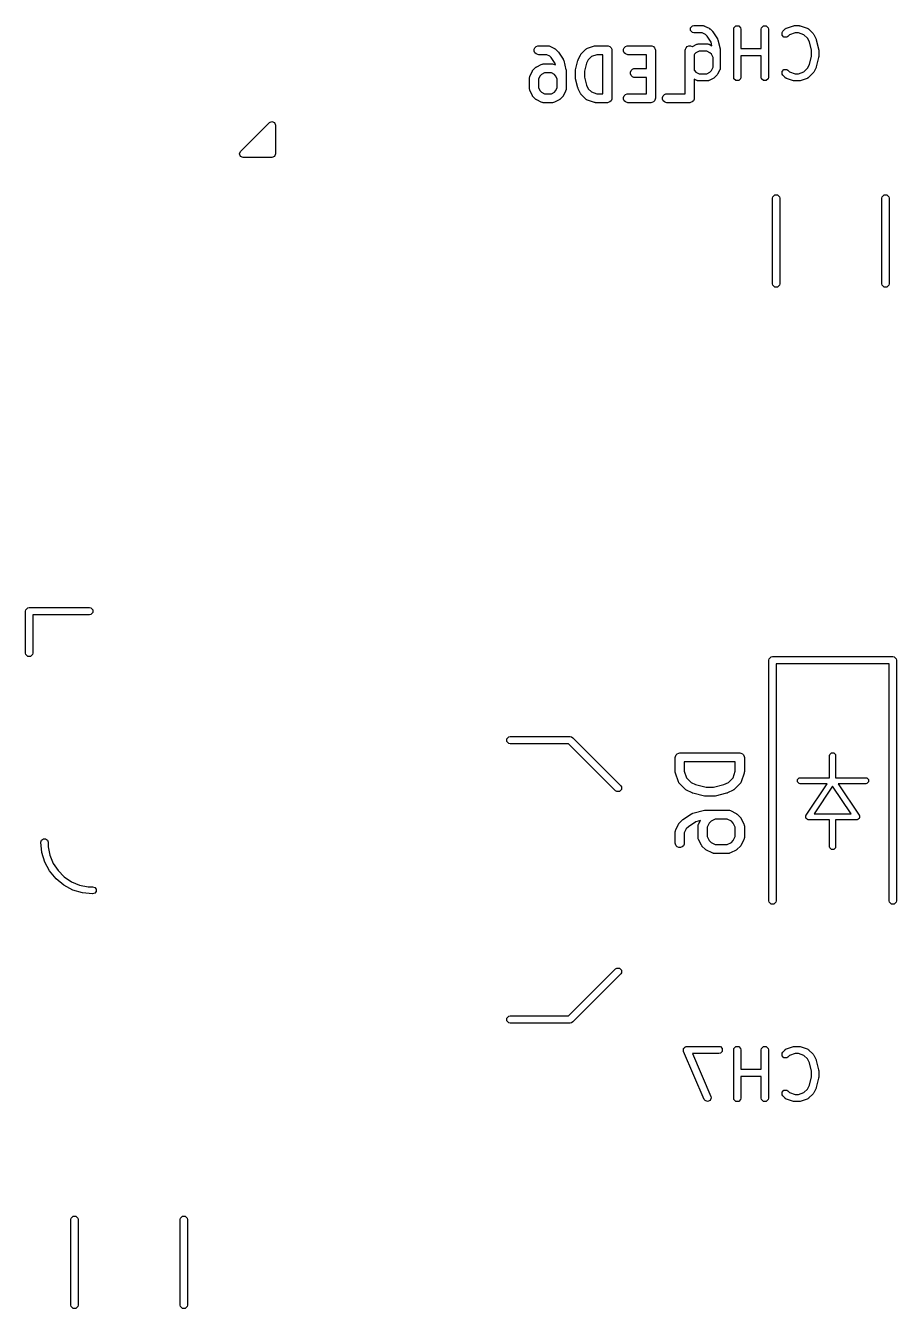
# Model space of a CAD drawing. Extents: x 104 to 228, y -134 to -58.
# Drawn here: x 213.97 to 228.46, y -85.79 to -64.42 of the extents above; entities that cross this region are included whole.
import ezdxf

# ---------------------------------------------------------------- set-up
doc = ezdxf.new("R2010")
doc.units = 0
doc.layers.add('BLACK', color=7, linetype='CONTINUOUS')

msp = doc.modelspace()

# ---------------------------------------------------------------- linework, layer by layer
at = {"layer": 'BLACK', "linetype": 'CONTINUOUS'}
for p, q in [((225.033138, -64.460894), (225.06561, -64.428422)), ((225.033138, -64.506816), (225.033138, -64.460894)), ((225.06561, -64.539288), (225.033138, -64.506816)), ((225.06561, -64.428422), (225.088571, -64.423855)), ((225.088571, -64.423855), (225.240952, -64.423855)), ((225.240952, -64.423855), (225.243899, -64.424441)), ((225.243899, -64.424441), (225.245205, -64.424006)), ((225.245205, -64.424006), (225.25448, -64.426545)), ((225.25448, -64.426545), (225.263913, -64.428422)), ((225.263913, -64.428422), (225.264886, -64.429395)), ((225.264886, -64.429395), (225.267785, -64.430189)), ((225.267785, -64.430189), (225.343976, -64.468284)), ((225.343976, -64.468284), (225.351581, -64.474186)), ((225.351581, -64.474186), (225.359569, -64.479524)), ((225.359569, -64.479524), (225.397664, -64.517618)), ((225.75238, -64.483855), (225.756947, -64.460894)), ((225.75238, -65.283855), (225.75238, -64.483855)), ((225.756947, -64.460894), (225.789419, -64.428422)), ((225.789419, -64.428422), (225.835341, -64.428422)), ((225.835341, -64.428422), (225.867813, -64.460894)), ((225.867813, -64.460894), (225.87238, -64.483855)), ((225.87238, -64.483855), (225.87238, -64.804807)), ((226.209523, -64.483855), (226.21409, -64.460894)), ((226.209523, -64.804807), (226.209523, -64.483855)), ((226.21409, -64.460894), (226.246562, -64.428422)), ((226.246562, -64.428422), (226.292484, -64.428422)), ((226.292484, -64.428422), (226.324956, -64.460894)), ((226.324956, -64.460894), (226.329523, -64.483855)), ((226.329523, -64.483855), (226.329523, -65.283855)), ((226.569954, -64.517618), (226.60805, -64.479523)), ((226.60805, -64.479523), (226.610548, -64.477853)), ((226.610548, -64.477853), (226.611164, -64.476623)), ((226.611164, -64.476623), (226.619515, -64.471862)), ((226.619515, -64.471862), (226.627515, -64.466517)), ((226.627515, -64.466517), (226.628892, -64.466517)), ((226.628892, -64.466517), (226.631502, -64.465029)), ((226.631502, -64.465029), (226.745787, -64.426934)), ((226.745787, -64.426934), (226.755327, -64.425731)), ((226.755327, -64.425731), (226.764761, -64.423855)), ((226.764761, -64.423855), (226.840952, -64.423855)), ((226.840952, -64.423855), (226.850385, -64.425731)), ((226.850385, -64.425731), (226.859926, -64.426934)), ((226.859926, -64.426934), (226.974212, -64.465029)), ((226.974212, -64.465029), (226.976822, -64.466517)), ((226.976822, -64.466517), (226.978199, -64.466517)), ((226.978199, -64.466517), (226.986188, -64.471855)), ((226.986188, -64.471855), (226.99455, -64.476622)), ((226.99455, -64.476622), (226.995166, -64.477855)), ((226.995166, -64.477855), (226.997664, -64.479524)), ((226.997664, -64.479524), (227.073854, -64.555714)), ((225.088571, -64.543855), (225.06561, -64.539288)), ((225.226787, -64.543855), (225.088571, -64.543855)), ((225.151235, -64.731307), (225.160509, -64.728768)), ((225.160509, -64.728768), (225.161814, -64.729203)), ((225.161814, -64.729203), (225.164762, -64.728617)), ((225.164762, -64.728617), (225.317143, -64.728617)), ((225.281602, -64.571262), (225.226787, -64.543855)), ((225.30861, -64.59827), (225.281602, -64.571262)), ((225.375741, -64.698966), (225.30861, -64.59827)), ((225.317143, -64.728617), (225.32009, -64.729203)), ((225.32009, -64.729203), (225.321396, -64.728768)), ((225.321396, -64.728768), (225.330671, -64.731307)), ((225.39056, -64.758243), (225.375741, -64.698966)), ((225.397664, -64.517618), (225.400965, -64.522558)), ((225.400965, -64.522558), (225.405161, -64.526763)), ((225.405161, -64.526763), (225.481351, -64.641049)), ((225.481351, -64.641049), (225.485261, -64.650518)), ((225.485261, -64.650518), (225.489636, -64.659779)), ((225.489636, -64.659779), (225.527733, -64.81216)), ((226.556947, -64.537083), (226.569954, -64.517618)), ((226.556947, -64.583005), (226.556947, -64.537083)), ((226.589418, -64.615478), (226.556947, -64.583005)), ((226.63534, -64.615478), (226.589418, -64.615478)), ((226.654806, -64.602472), (226.63534, -64.615478)), ((226.682886, -64.574392), (226.654806, -64.602472)), ((226.774498, -64.543855), (226.682886, -64.574392)), ((226.831215, -64.543855), (226.774498, -64.543855)), ((226.922828, -64.574392), (226.831215, -64.543855)), ((226.982114, -64.633678), (226.922828, -64.574392)), ((227.012913, -64.695276), (226.982114, -64.633678)), ((227.047619, -64.834096), (227.012913, -64.695276)), ((227.073854, -64.555714), (227.079191, -64.563701)), ((227.079191, -64.563701), (227.085094, -64.571307)), ((227.085094, -64.571307), (227.123189, -64.647499)), ((227.123189, -64.647499), (227.124925, -64.653838)), ((227.124925, -64.653838), (227.127731, -64.659779)), ((227.127731, -64.659779), (227.165828, -64.81216)), ((222.433345, -64.817663), (222.444544, -64.790627)), ((222.433345, -64.846927), (222.433345, -64.817663)), ((222.444544, -64.873963), (222.433345, -64.846927)), ((222.444544, -64.790627), (222.465236, -64.769935)), ((222.465236, -64.894655), (222.444544, -64.873963)), ((222.465236, -64.769935), (222.492272, -64.758736)), ((222.492272, -64.905854), (222.465236, -64.894655)), ((222.492272, -64.758736), (222.506904, -64.757295)), ((222.506904, -64.907295), (222.492272, -64.905854)), ((222.506904, -64.757295), (222.659285, -64.757295)), ((222.64158, -64.907295), (222.506904, -64.907295)), ((222.691049, -64.932029), (222.64158, -64.907295)), ((222.659285, -64.757295), (222.673917, -64.758736)), ((222.673917, -64.758736), (222.676406, -64.759767)), ((222.676406, -64.759767), (222.679094, -64.759958)), ((222.679094, -64.759958), (222.692826, -64.765213)), ((222.715286, -64.956266), (222.691049, -64.932029)), ((222.692826, -64.765213), (222.769017, -64.803308)), ((222.769017, -64.803308), (222.775316, -64.807272)), ((222.775316, -64.807272), (222.777144, -64.80803)), ((222.777144, -64.80803), (222.7792, -64.809718)), ((222.7792, -64.809718), (222.78146, -64.81114)), ((222.78146, -64.81114), (222.782759, -64.812638)), ((222.782759, -64.812638), (222.788509, -64.817357)), ((222.788509, -64.817357), (222.826604, -64.855452)), ((222.826604, -64.855452), (222.826635, -64.85549)), ((222.826635, -64.85549), (222.82666, -64.855507)), ((222.82666, -64.855507), (222.831165, -64.861009)), ((222.831165, -64.861009), (222.835931, -64.866817)), ((222.835931, -64.866817), (222.835941, -64.866841)), ((222.835941, -64.866841), (222.835975, -64.866883)), ((222.835975, -64.866883), (222.912165, -64.981168)), ((223.163632, -64.98923), (223.201727, -64.913039)), ((223.201727, -64.913039), (223.205691, -64.906739)), ((223.205691, -64.906739), (223.206449, -64.904912)), ((223.206449, -64.904912), (223.208137, -64.902855)), ((223.208137, -64.902855), (223.209559, -64.900596)), ((223.209559, -64.900596), (223.211057, -64.899296)), ((223.211057, -64.899296), (223.215776, -64.893547)), ((223.215776, -64.893547), (223.291966, -64.817357)), ((223.291966, -64.817357), (223.303331, -64.808029)), ((223.303331, -64.808029), (223.305823, -64.806996)), ((223.305823, -64.806996), (223.307857, -64.805233)), ((223.307857, -64.805233), (223.321282, -64.799239)), ((223.321282, -64.799239), (223.435568, -64.761144)), ((223.385512, -64.935942), (223.330448, -64.991006)), ((223.471455, -64.907295), (223.385512, -64.935942)), ((223.435568, -64.761144), (223.442821, -64.759494)), ((223.442821, -64.759494), (223.444653, -64.758736)), ((223.444653, -64.758736), (223.447307, -64.758474)), ((223.447307, -64.758474), (223.449905, -64.757884)), ((223.449905, -64.757884), (223.451879, -64.758024)), ((223.451879, -64.758024), (223.459285, -64.757295)), ((223.459285, -64.757295), (223.649761, -64.757295)), ((223.574761, -64.907295), (223.471455, -64.907295)), ((223.574761, -65.557295), (223.574761, -64.907295)), ((223.649761, -64.757295), (223.664393, -64.758736)), ((223.664393, -64.758736), (223.691429, -64.769935)), ((223.691429, -64.769935), (223.712121, -64.790627)), ((223.712121, -64.790627), (223.72332, -64.817663)), ((223.72332, -64.817663), (223.724761, -64.832295)), ((223.724761, -64.832295), (223.724761, -65.632295)), ((223.91906, -64.817663), (223.930259, -64.790627)), ((223.91906, -64.846927), (223.91906, -64.817663)), ((223.930259, -64.873963), (223.91906, -64.846927)), ((223.930259, -64.790627), (223.950951, -64.769935)), ((223.950951, -64.894655), (223.930259, -64.873963)), ((223.950951, -64.769935), (223.977987, -64.758736)), ((223.977987, -64.905854), (223.950951, -64.894655)), ((223.977987, -64.758736), (223.992619, -64.757295)), ((223.992619, -64.907295), (223.977987, -64.905854)), ((223.992619, -64.757295), (224.373571, -64.757295)), ((224.298571, -64.907295), (223.992619, -64.907295)), ((224.298571, -65.138247), (224.298571, -64.907295)), ((224.373571, -64.757295), (224.388203, -64.758736)), ((224.388203, -64.758736), (224.415239, -64.769935)), ((224.415239, -64.769935), (224.435931, -64.790627)), ((224.435931, -64.790627), (224.44713, -64.817663)), ((224.44713, -64.817663), (224.448571, -64.832295)), ((224.448571, -64.832295), (224.448571, -65.632295)), ((224.94619, -64.832295), (224.947631, -64.817663)), ((224.94619, -65.557295), (224.94619, -64.832295)), ((224.947631, -64.817663), (224.95883, -64.790627)), ((224.95883, -64.790627), (224.979522, -64.769935)), ((224.979522, -64.769935), (225.006558, -64.758736)), ((225.006558, -64.758736), (225.035822, -64.758736)), ((225.035822, -64.758736), (225.062858, -64.769935)), ((225.062858, -64.769935), (225.064558, -64.771635)), ((225.064558, -64.771635), (225.13793, -64.734951)), ((225.099788, -64.900347), (225.09619, -64.907543)), ((225.09619, -64.907543), (225.09619, -65.164927)), ((225.124111, -64.876024), (225.099788, -64.900347)), ((225.178927, -64.848617), (225.124111, -64.876024)), ((225.13793, -64.734951), (225.140827, -64.734157)), ((225.140827, -64.734157), (225.141801, -64.733184)), ((225.141801, -64.733184), (225.151235, -64.731307)), ((225.302978, -64.848617), (225.178927, -64.848617)), ((225.357793, -64.876024), (225.302978, -64.848617)), ((225.330671, -64.731307), (225.340104, -64.733184)), ((225.340104, -64.733184), (225.341077, -64.734157)), ((225.341077, -64.734157), (225.343976, -64.734951)), ((225.343976, -64.734951), (225.39056, -64.758243)), ((225.382117, -64.900349), (225.357793, -64.876024)), ((225.409524, -64.955162), (225.382117, -64.900349)), ((225.527733, -64.81216), (225.52809, -64.819504)), ((225.52809, -64.819504), (225.529524, -64.826712)), ((225.529524, -64.826712), (225.529524, -65.131474)), ((225.87238, -64.804807), (226.209523, -64.804807)), ((226.209523, -64.924807), (225.87238, -64.924807)), ((225.87238, -64.924807), (225.87238, -65.283855)), ((226.209523, -65.283855), (226.209523, -64.924807)), ((227.012913, -65.072432), (227.047619, -64.933613)), ((227.047619, -64.933613), (227.047619, -64.834096)), ((227.165828, -64.81216), (227.166185, -64.819504)), ((227.166185, -64.819504), (227.167619, -64.826712)), ((227.167619, -64.940998), (227.166185, -64.948205)), ((227.167619, -64.826712), (227.167619, -64.940998)), ((222.415776, -65.160214), (222.453871, -65.122119)), ((222.453871, -65.122119), (222.45962, -65.1174)), ((222.45962, -65.1174), (222.46092, -65.115902)), ((222.46092, -65.115902), (222.463179, -65.11448)), ((222.463179, -65.11448), (222.465236, -65.112792)), ((222.465236, -65.112792), (222.467063, -65.112034)), ((222.467063, -65.112034), (222.473363, -65.10807)), ((222.473363, -65.10807), (222.549554, -65.069975)), ((222.549554, -65.069975), (222.563286, -65.06472)), ((222.563286, -65.06472), (222.565973, -65.064529)), ((222.565973, -65.064529), (222.568463, -65.063498)), ((222.568463, -65.063498), (222.583095, -65.062057)), ((222.583095, -65.062057), (222.735476, -65.062057)), ((222.78015, -65.053562), (222.715286, -64.956266)), ((222.735476, -65.062057), (222.750108, -65.063498)), ((222.750108, -65.063498), (222.752597, -65.064529)), ((222.752597, -65.064529), (222.755285, -65.06472)), ((222.755285, -65.06472), (222.769017, -65.069975)), ((222.769017, -65.069975), (222.78643, -65.078681)), ((222.78643, -65.078681), (222.78015, -65.053562)), ((222.912165, -64.981168), (222.916471, -64.989246)), ((222.916471, -64.989246), (222.917575, -64.990735)), ((222.917575, -64.990735), (222.918203, -64.992494)), ((222.918203, -64.992494), (222.919082, -64.994142)), ((222.919082, -64.994142), (222.919441, -64.995957)), ((222.919441, -64.995957), (222.922522, -65.00458)), ((222.922522, -65.00458), (222.960618, -65.156962)), ((223.119857, -65.156961), (223.157953, -65.00458)), ((223.157953, -65.00458), (223.158338, -65.0035)), ((223.158338, -65.0035), (223.158377, -65.002962)), ((223.158377, -65.002962), (223.160701, -64.996886)), ((223.160701, -64.996886), (223.1629, -64.990735)), ((223.1629, -64.990735), (223.163222, -64.990299)), ((223.163222, -64.990299), (223.163632, -64.98923)), ((223.301478, -65.048946), (223.267618, -65.184387)), ((223.330448, -64.991006), (223.301478, -65.048946)), ((224.044545, -65.171579), (224.065237, -65.150887)), ((224.065237, -65.150887), (224.092273, -65.139688)), ((224.092273, -65.139688), (224.106905, -65.138247)), ((224.106905, -65.138247), (224.298571, -65.138247)), ((225.382117, -65.172121), (225.409524, -65.117309)), ((225.409524, -65.117309), (225.409524, -64.955162)), ((225.523982, -65.155409), (225.523189, -65.158308)), ((225.524957, -65.154435), (225.523982, -65.155409)), ((225.526833, -65.145), (225.524957, -65.154435)), ((225.529373, -65.135728), (225.526833, -65.145)), ((225.529524, -65.131474), (225.528937, -65.134421)), ((225.528937, -65.134421), (225.529373, -65.135728)), ((226.556947, -65.184703), (226.589419, -65.152231)), ((226.589419, -65.152231), (226.635341, -65.152231)), ((226.635341, -65.152231), (226.654806, -65.165238)), ((226.922826, -65.193318), (226.982115, -65.13403)), ((226.982115, -65.13403), (227.012913, -65.072432)), ((227.123189, -65.120212), (227.085094, -65.196402)), ((227.124925, -65.11387), (227.123189, -65.120212)), ((227.127731, -65.107931), (227.124925, -65.11387)), ((227.165828, -64.95555), (227.127731, -65.107931)), ((227.166185, -64.948205), (227.165828, -64.95555)), ((222.355714, -65.289438), (222.357155, -65.274806)), ((222.355714, -65.479914), (222.355714, -65.289438)), ((222.357155, -65.274806), (222.358186, -65.272316)), ((222.358186, -65.272316), (222.358377, -65.269629)), ((222.358377, -65.269629), (222.363632, -65.255897)), ((222.363632, -65.255897), (222.401727, -65.179706)), ((222.401727, -65.179706), (222.405691, -65.173406)), ((222.405691, -65.173406), (222.406449, -65.171579)), ((222.406449, -65.171579), (222.408137, -65.169522)), ((222.408137, -65.169522), (222.409559, -65.167263)), ((222.409559, -65.167263), (222.411057, -65.165963)), ((222.411057, -65.165963), (222.415776, -65.160214)), ((222.530448, -65.257673), (222.505714, -65.307142)), ((222.505714, -65.307142), (222.505714, -65.462209)), ((222.55133, -65.236791), (222.530448, -65.257673)), ((222.6008, -65.212057), (222.55133, -65.236791)), ((222.717771, -65.212057), (222.6008, -65.212057)), ((222.767239, -65.236791), (222.717771, -65.212057)), ((222.788122, -65.257674), (222.767239, -65.236791)), ((222.812857, -65.307143), (222.788122, -65.257674)), ((222.812857, -65.462208), (222.812857, -65.307143)), ((222.960618, -65.156962), (222.960993, -65.159498)), ((222.960993, -65.159498), (222.961416, -65.16052)), ((222.961416, -65.16052), (222.961958, -65.166032)), ((222.961958, -65.166032), (222.962768, -65.171506)), ((222.962768, -65.171506), (222.962605, -65.172598)), ((222.962605, -65.172598), (222.962857, -65.175152)), ((222.962857, -65.175152), (222.962857, -65.479914)), ((223.117618, -65.175152), (223.117869, -65.172598)), ((223.117618, -65.289438), (223.117618, -65.175152)), ((223.117869, -65.291991), (223.117618, -65.289438)), ((223.117707, -65.171506), (223.118516, -65.166031)), ((223.117869, -65.172598), (223.117707, -65.171506)), ((223.117707, -65.293084), (223.117869, -65.291991)), ((223.118516, -65.298558), (223.117707, -65.293084)), ((223.118516, -65.166031), (223.119059, -65.16052)), ((223.119059, -65.30407), (223.118516, -65.298558)), ((223.119059, -65.16052), (223.119481, -65.159499)), ((223.119481, -65.30509), (223.119059, -65.30407)), ((223.119481, -65.159499), (223.119857, -65.156961)), ((223.119857, -65.307629), (223.119481, -65.30509)), ((223.157953, -65.46001), (223.119857, -65.307629)), ((223.267618, -65.184387), (223.267618, -65.280202)), ((223.267618, -65.280202), (223.301478, -65.415642)), ((224.033346, -65.198615), (224.044545, -65.171579)), ((224.033346, -65.227879), (224.033346, -65.198615)), ((224.044545, -65.254915), (224.033346, -65.227879)), ((224.065237, -65.275607), (224.044545, -65.254915)), ((224.092273, -65.286806), (224.065237, -65.275607)), ((224.106905, -65.288247), (224.092273, -65.286806)), ((224.298571, -65.288247), (224.106905, -65.288247)), ((224.298571, -65.557295), (224.298571, -65.288247)), ((225.09619, -65.164927), (225.099788, -65.172123)), ((225.13793, -65.337521), (225.09619, -65.316651)), ((225.09619, -65.316651), (225.09619, -65.632295)), ((225.099788, -65.172123), (225.124112, -65.196448)), ((225.124112, -65.196448), (225.178927, -65.223855)), ((225.140827, -65.338314), (225.13793, -65.337521)), ((225.141801, -65.339288), (225.140827, -65.338314)), ((225.151235, -65.341164), (225.141801, -65.339288)), ((225.160509, -65.343704), (225.151235, -65.341164)), ((225.161814, -65.343268), (225.160509, -65.343704)), ((225.164762, -65.343855), (225.161814, -65.343268)), ((225.317143, -65.343855), (225.164762, -65.343855)), ((225.178927, -65.223855), (225.302978, -65.223855)), ((225.302978, -65.223855), (225.357791, -65.196448)), ((225.32009, -65.343268), (225.317143, -65.343855)), ((225.321396, -65.343704), (225.32009, -65.343268)), ((225.330671, -65.341164), (225.321396, -65.343704)), ((225.340104, -65.339288), (225.330671, -65.341164)), ((225.341077, -65.338314), (225.340104, -65.339288)), ((225.343976, -65.337521), (225.341077, -65.338314)), ((225.420166, -65.299426), (225.343976, -65.337521)), ((225.357791, -65.196448), (225.382117, -65.172121)), ((225.427761, -65.29353), (225.420166, -65.299426)), ((225.43576, -65.288186), (225.427761, -65.29353)), ((225.473855, -65.25009), (225.43576, -65.288186)), ((225.479199, -65.24209), (225.473855, -65.25009)), ((225.485093, -65.234497), (225.479199, -65.24209)), ((225.523189, -65.158308), (225.485093, -65.234497)), ((225.756947, -65.306816), (225.75238, -65.283855)), ((225.789419, -65.339288), (225.756947, -65.306816)), ((225.835341, -65.339288), (225.789419, -65.339288)), ((225.867813, -65.306816), (225.835341, -65.339288)), ((225.87238, -65.283855), (225.867813, -65.306816)), ((226.21409, -65.306816), (226.209523, -65.283855)), ((226.246562, -65.339288), (226.21409, -65.306816)), ((226.292484, -65.339288), (226.246562, -65.339288)), ((226.324956, -65.306816), (226.292484, -65.339288)), ((226.329523, -65.283855), (226.324956, -65.306816)), ((226.556947, -65.230625), (226.556947, -65.184703)), ((226.569954, -65.25009), (226.556947, -65.230625)), ((226.60805, -65.288186), (226.569954, -65.25009)), ((226.610548, -65.289855), (226.60805, -65.288186)), ((226.611164, -65.291087), (226.610548, -65.289855)), ((226.619519, -65.29585), (226.611164, -65.291087)), ((226.627515, -65.301193), (226.619519, -65.29585)), ((226.628892, -65.301193), (226.627515, -65.301193)), ((226.631502, -65.302681), (226.628892, -65.301193)), ((226.745787, -65.340776), (226.631502, -65.302681)), ((226.654806, -65.165238), (226.682885, -65.193317)), ((226.682885, -65.193317), (226.774498, -65.223855)), ((226.755327, -65.341978), (226.745787, -65.340776)), ((226.764761, -65.343855), (226.755327, -65.341978)), ((226.840952, -65.343855), (226.764761, -65.343855)), ((226.774498, -65.223855), (226.831215, -65.223855)), ((226.831215, -65.223855), (226.922826, -65.193318)), ((226.850385, -65.341978), (226.840952, -65.343855)), ((226.859926, -65.340776), (226.850385, -65.341978)), ((226.974212, -65.302681), (226.859926, -65.340776)), ((226.976822, -65.301193), (226.974212, -65.302681)), ((226.9782, -65.301193), (226.976822, -65.301193)), ((226.986195, -65.29585), (226.9782, -65.301193)), ((226.99455, -65.291088), (226.986195, -65.29585)), ((226.995166, -65.289855), (226.99455, -65.291088)), ((226.997665, -65.288186), (226.995166, -65.289855)), ((227.073855, -65.211995), (226.997665, -65.288186)), ((227.079198, -65.203998), (227.073855, -65.211995)), ((227.085094, -65.196402), (227.079198, -65.203998)), ((222.357155, -65.494546), (222.355714, -65.479914)), ((222.358186, -65.497035), (222.357155, -65.494546)), ((222.358377, -65.499723), (222.358186, -65.497035)), ((222.363632, -65.513455), (222.358377, -65.499723)), ((222.401727, -65.589645), (222.363632, -65.513455)), ((222.505714, -65.462209), (222.530448, -65.511677)), ((222.530448, -65.511677), (222.551331, -65.532561)), ((222.551331, -65.532561), (222.6008, -65.557295)), ((222.6008, -65.557295), (222.717771, -65.557295)), ((222.717771, -65.557295), (222.767238, -65.532561)), ((222.767238, -65.532561), (222.788121, -65.511678)), ((222.788121, -65.511678), (222.812857, -65.462208)), ((222.954938, -65.513456), (222.916843, -65.589646)), ((222.960193, -65.499724), (222.954938, -65.513456)), ((222.960383, -65.497037), (222.960193, -65.499724)), ((222.961416, -65.494546), (222.960383, -65.497037)), ((222.962857, -65.479914), (222.961416, -65.494546)), ((223.158338, -65.461089), (223.157953, -65.46001)), ((223.158377, -65.461628), (223.158338, -65.461089)), ((223.160701, -65.467703), (223.158377, -65.461628)), ((223.1629, -65.473855), (223.160701, -65.467703)), ((223.163222, -65.47429), (223.1629, -65.473855)), ((223.163632, -65.47536), (223.163222, -65.47429)), ((223.201727, -65.55155), (223.163632, -65.47536)), ((223.20569, -65.557846), (223.201727, -65.55155)), ((223.206448, -65.559676), (223.20569, -65.557846)), ((223.208137, -65.561734), (223.206448, -65.559676)), ((223.209559, -65.563993), (223.208137, -65.561734)), ((223.211057, -65.565292), (223.209559, -65.563993)), ((223.215776, -65.571042), (223.211057, -65.565292)), ((223.291966, -65.647233), (223.215776, -65.571042)), ((223.301478, -65.415642), (223.330448, -65.473582)), ((223.330448, -65.473582), (223.385513, -65.528648)), ((223.385513, -65.528648), (223.471455, -65.557295)), ((223.471455, -65.557295), (223.574761, -65.557295)), ((223.930259, -65.590627), (223.950951, -65.569935)), ((223.950951, -65.569935), (223.977987, -65.558736)), ((223.977987, -65.558736), (223.992619, -65.557295)), ((223.992619, -65.557295), (224.298571, -65.557295)), ((224.577878, -65.590627), (224.59857, -65.569935)), ((224.59857, -65.569935), (224.625606, -65.558736)), ((224.625606, -65.558736), (224.640238, -65.557295)), ((224.640238, -65.557295), (224.94619, -65.557295)), ((222.40569, -65.595941), (222.401727, -65.589645)), ((222.406448, -65.597771), (222.40569, -65.595941)), ((222.408137, -65.599829), (222.406448, -65.597771)), ((222.409559, -65.602088), (222.408137, -65.599829)), ((222.411057, -65.603387), (222.409559, -65.602088)), ((222.415775, -65.609136), (222.411057, -65.603387)), ((222.45387, -65.647232), (222.415775, -65.609136)), ((222.459621, -65.651952), (222.45387, -65.647232)), ((222.46092, -65.65345), (222.459621, -65.651952)), ((222.463175, -65.654869), (222.46092, -65.65345)), ((222.465235, -65.65656), (222.463175, -65.654869)), ((222.467065, -65.657318), (222.465235, -65.65656)), ((222.473363, -65.661282), (222.467065, -65.657318)), ((222.549554, -65.699377), (222.473363, -65.661282)), ((222.563286, -65.704632), (222.549554, -65.699377)), ((222.565973, -65.704822), (222.563286, -65.704632)), ((222.568463, -65.705854), (222.565973, -65.704822)), ((222.583095, -65.707295), (222.568463, -65.705854)), ((222.735476, -65.707295), (222.583095, -65.707295)), ((222.750108, -65.705854), (222.735476, -65.707295)), ((222.752597, -65.704822), (222.750108, -65.705854)), ((222.755285, -65.704632), (222.752597, -65.704822)), ((222.769017, -65.699377), (222.755285, -65.704632)), ((222.845207, -65.661282), (222.769017, -65.699377)), ((222.851506, -65.657317), (222.845207, -65.661282)), ((222.853334, -65.65656), (222.851506, -65.657317)), ((222.85539, -65.654872), (222.853334, -65.65656)), ((222.85765, -65.65345), (222.85539, -65.654872)), ((222.85895, -65.65195), (222.85765, -65.65345)), ((222.8647, -65.647232), (222.85895, -65.65195)), ((222.902795, -65.609136), (222.8647, -65.647232)), ((222.907515, -65.603384), (222.902795, -65.609136)), ((222.90901, -65.602088), (222.907515, -65.603384)), ((222.910429, -65.599833), (222.90901, -65.602088)), ((222.912122, -65.597771), (222.910429, -65.599833)), ((222.91288, -65.59594), (222.912122, -65.597771)), ((222.916843, -65.589646), (222.91288, -65.59594)), ((223.303331, -65.65656), (223.291966, -65.647233)), ((223.305821, -65.657591), (223.303331, -65.65656)), ((223.307857, -65.659357), (223.305821, -65.657591)), ((223.321282, -65.665351), (223.307857, -65.659357)), ((223.435568, -65.703446), (223.321282, -65.665351)), ((223.442821, -65.705095), (223.435568, -65.703446)), ((223.444653, -65.705854), (223.442821, -65.705095)), ((223.447307, -65.706115), (223.444653, -65.705854)), ((223.449905, -65.706706), (223.447307, -65.706115)), ((223.451879, -65.706565), (223.449905, -65.706706)), ((223.459285, -65.707295), (223.451879, -65.706565)), ((223.649761, -65.707295), (223.459285, -65.707295)), ((223.664393, -65.705854), (223.649761, -65.707295)), ((223.691429, -65.694655), (223.664393, -65.705854)), ((223.712121, -65.673963), (223.691429, -65.694655)), ((223.72332, -65.646927), (223.712121, -65.673963)), ((223.724761, -65.632295), (223.72332, -65.646927)), ((223.91906, -65.617663), (223.930259, -65.590627)), ((223.91906, -65.646927), (223.91906, -65.617663)), ((223.930259, -65.673963), (223.91906, -65.646927)), ((223.950951, -65.694655), (223.930259, -65.673963)), ((223.977987, -65.705854), (223.950951, -65.694655)), ((223.992619, -65.707295), (223.977987, -65.705854)), ((224.373571, -65.707295), (223.992619, -65.707295)), ((224.388203, -65.705854), (224.373571, -65.707295)), ((224.415239, -65.694655), (224.388203, -65.705854)), ((224.435931, -65.673963), (224.415239, -65.694655)), ((224.44713, -65.646927), (224.435931, -65.673963)), ((224.448571, -65.632295), (224.44713, -65.646927)), ((224.566679, -65.617663), (224.577878, -65.590627)), ((224.566679, -65.646927), (224.566679, -65.617663)), ((224.577878, -65.673963), (224.566679, -65.646927)), ((224.59857, -65.694655), (224.577878, -65.673963)), ((224.625606, -65.705854), (224.59857, -65.694655)), ((224.640238, -65.707295), (224.625606, -65.705854)), ((225.02119, -65.707295), (224.640238, -65.707295)), ((225.035822, -65.705854), (225.02119, -65.707295)), ((225.062858, -65.694655), (225.035822, -65.705854)), ((225.08355, -65.673963), (225.062858, -65.694655)), ((225.094749, -65.646927), (225.08355, -65.673963)), ((225.09619, -65.632295), (225.094749, -65.646927)), ((217.542574, -66.517574), (218.022574, -66.037574)), ((218.022574, -66.037574), (218.065, -66.02)), ((218.065, -66.02), (218.107426, -66.037574)), ((218.107426, -66.037574), (218.125, -66.08)), ((218.125, -66.08), (218.125, -66.56)), ((217.525, -66.56), (217.542574, -66.517574)), ((217.542574, -66.602426), (217.525, -66.56)), ((217.585, -66.62), (217.542574, -66.602426)), ((218.065, -66.62), (217.585, -66.62)), ((218.107426, -66.602426), (218.065, -66.62)), ((218.125, -66.56), (218.107426, -66.602426)), ((226.4, -67.298748), (226.404567, -67.275787)), ((226.404567, -67.275787), (226.437039, -67.243315)), ((226.437039, -67.243315), (226.482961, -67.243315)), ((226.482961, -67.243315), (226.515433, -67.275787)), ((226.515433, -67.275787), (226.52, -67.298748)), ((228.22, -67.298748), (228.224567, -67.275787)), ((228.224567, -67.275787), (228.257039, -67.243315)), ((228.257039, -67.243315), (228.302961, -67.243315)), ((228.302961, -67.243315), (228.335433, -67.275787)), ((228.335433, -67.275787), (228.34, -67.298748)), ((226.4, -68.721252), (226.4, -67.298748)), ((226.52, -67.298748), (226.52, -68.721252)), ((228.22, -68.721252), (228.22, -67.298748)), ((228.34, -67.298748), (228.34, -68.721252)), ((226.404567, -68.744213), (226.4, -68.721252)), ((226.437039, -68.776685), (226.404567, -68.744213)), ((226.482961, -68.776685), (226.437039, -68.776685)), ((226.515433, -68.744213), (226.482961, -68.776685)), ((226.52, -68.721252), (226.515433, -68.744213)), ((228.224567, -68.744213), (228.22, -68.721252)), ((228.257039, -68.776685), (228.224567, -68.744213)), ((228.302961, -68.776685), (228.257039, -68.776685)), ((228.335433, -68.744213), (228.302961, -68.776685)), ((228.34, -68.721252), (228.335433, -68.744213)), ((213.970567, -74.152039), (214.003039, -74.119567)), ((214.003039, -74.119567), (214.026, -74.115)), ((214.026, -74.115), (215.026, -74.115)), ((215.026, -74.115), (215.048961, -74.119567)), ((215.048961, -74.119567), (215.081433, -74.152039)), ((213.966, -74.175), (213.970567, -74.152039)), ((213.966, -74.875), (213.966, -74.175)), ((215.026, -74.235), (214.086, -74.235)), ((214.086, -74.235), (214.086, -74.875)), ((215.048961, -74.230433), (215.026, -74.235)), ((215.081433, -74.197961), (215.048961, -74.230433)), ((215.081433, -74.152039), (215.081433, -74.197961)), ((213.970567, -74.897961), (213.966, -74.875)), ((214.003039, -74.930433), (213.970567, -74.897961)), ((214.048961, -74.930433), (214.003039, -74.930433)), ((214.081433, -74.897961), (214.048961, -74.930433)), ((214.086, -74.875), (214.081433, -74.897961)), ((226.34, -74.99), (226.344567, -74.967039)), ((226.344567, -74.967039), (226.377039, -74.934567)), ((226.377039, -74.934567), (226.4, -74.93)), ((226.4, -74.93), (228.4, -74.93)), ((228.4, -74.93), (228.422961, -74.934567)), ((228.422961, -74.934567), (228.455433, -74.967039)), ((228.455433, -74.967039), (228.46, -74.99)), ((226.34, -79), (226.34, -74.99)), ((228.34, -75.05), (226.46, -75.05)), ((226.46, -75.05), (226.46, -79)), ((228.34, -79), (228.34, -75.05)), ((228.46, -74.99), (228.46, -79)), ((222.007039, -76.269567), (222.03, -76.265)), ((222.03, -76.265), (223.03, -76.265)), ((223.03, -76.265), (223.052961, -76.269567)), ((221.974567, -76.302039), (222.007039, -76.269567)), ((221.974567, -76.347961), (221.974567, -76.302039)), ((222.007039, -76.380433), (221.974567, -76.347961)), ((222.03, -76.385), (222.007039, -76.380433)), ((223.005148, -76.385), (222.03, -76.385)), ((223.787574, -77.167427), (223.005148, -76.385)), ((223.052961, -76.269567), (223.072426, -76.282574)), ((223.072426, -76.282574), (223.872427, -77.082574)), ((224.779819, -76.611905), (224.78126, -76.597273)), ((224.779819, -76.85), (224.779819, -76.611905)), ((224.78126, -76.597273), (224.792459, -76.570237)), ((224.792459, -76.570237), (224.813151, -76.549545)), ((224.813151, -76.549545), (224.840187, -76.538346)), ((224.840187, -76.538346), (224.854819, -76.536905)), ((224.854819, -76.536905), (225.854819, -76.536905)), ((225.779819, -76.686905), (224.929819, -76.686905)), ((224.929819, -76.686905), (224.929819, -76.837829)), ((225.779819, -76.83783), (225.779819, -76.686905)), ((225.854819, -76.536905), (225.869451, -76.538346)), ((225.869451, -76.538346), (225.896487, -76.549545)), ((225.896487, -76.549545), (225.917179, -76.570237)), ((225.917179, -76.570237), (225.928378, -76.597273)), ((225.928378, -76.597273), (225.929819, -76.611905)), ((225.929819, -76.611905), (225.929819, -76.85)), ((227.35, -76.58), (227.353806, -76.560866)), ((227.35, -76.95), (227.35, -76.58)), ((227.353806, -76.560866), (227.380866, -76.533806)), ((227.380866, -76.533806), (227.419134, -76.533806)), ((227.419134, -76.533806), (227.446194, -76.560866)), ((227.446194, -76.560866), (227.45, -76.58)), ((227.45, -76.58), (227.45, -76.95)), ((224.780548, -76.857405), (224.779819, -76.85)), ((224.780408, -76.85938), (224.780548, -76.857405)), ((224.780998, -76.861977), (224.780408, -76.85938)), ((224.78126, -76.864632), (224.780998, -76.861977)), ((224.782018, -76.866463), (224.78126, -76.864632)), ((224.783668, -76.873717), (224.782018, -76.866463)), ((224.831287, -77.016574), (224.783668, -76.873717)), ((224.929819, -76.837829), (224.96799, -76.952343)), ((225.741648, -76.952342), (225.779819, -76.83783)), ((225.92597, -76.873718), (225.878351, -77.016574)), ((225.927619, -76.866462), (225.92597, -76.873718)), ((225.928378, -76.864632), (225.927619, -76.866462)), ((225.928639, -76.861978), (225.928378, -76.864632)), ((225.92923, -76.859381), (225.928639, -76.861978)), ((225.929819, -76.85), (225.929089, -76.857406)), ((225.929089, -76.857406), (225.92923, -76.859381)), ((223.872427, -77.082574), (223.885433, -77.102039)), ((223.885433, -77.102039), (223.885433, -77.147961)), ((224.837281, -77.029999), (224.831287, -77.016574)), ((224.839046, -77.032034), (224.837281, -77.029999)), ((224.840078, -77.034525), (224.839046, -77.032034)), ((224.849405, -77.04589), (224.840078, -77.034525)), ((224.944643, -77.141128), (224.849405, -77.04589)), ((224.96799, -76.952343), (225.042103, -77.026456)), ((225.042103, -77.026456), (225.11909, -77.064949)), ((225.11909, -77.064949), (225.292624, -77.108333)), ((225.292624, -77.108333), (225.417013, -77.108333)), ((225.417013, -77.108333), (225.590547, -77.064949)), ((225.590547, -77.064949), (225.667534, -77.026455)), ((225.667534, -77.026455), (225.741648, -76.952342)), ((225.860233, -77.04589), (225.764994, -77.141128)), ((225.869561, -77.034525), (225.860233, -77.04589)), ((225.870592, -77.032034), (225.869561, -77.034525)), ((225.872357, -77.03), (225.870592, -77.032034)), ((225.878351, -77.016574), (225.872357, -77.03)), ((226.813806, -76.980866), (226.840866, -76.953806)), ((226.813806, -77.019134), (226.813806, -76.980866)), ((226.840866, -77.046194), (226.813806, -77.019134)), ((226.840866, -76.953806), (226.86, -76.95)), ((226.86, -77.05), (226.840866, -77.046194)), ((226.86, -76.95), (227.35, -76.95)), ((227.306574, -77.05), (226.86, -77.05)), ((226.958397, -77.572265), (227.306574, -77.05)), ((227.399999, -77.090138), (227.093426, -77.55)), ((227.706574, -77.55), (227.399999, -77.090138)), ((227.45, -76.95), (227.95, -76.95)), ((227.95, -77.05), (227.493426, -77.05)), ((227.493426, -77.05), (227.841602, -77.572265)), ((227.95, -76.95), (227.969134, -76.953806)), ((227.969134, -77.046194), (227.95, -77.05)), ((227.969134, -76.953806), (227.996194, -76.980866)), ((227.996194, -77.019134), (227.969134, -77.046194)), ((227.996194, -76.980866), (227.996194, -77.019134)), ((223.807039, -77.180433), (223.787574, -77.167427)), ((223.852961, -77.180433), (223.807039, -77.180433)), ((223.885433, -77.147961), (223.852961, -77.180433)), ((224.950393, -77.145848), (224.944643, -77.141128)), ((224.951692, -77.147345), (224.950393, -77.145848)), ((224.953946, -77.148764), (224.951692, -77.147345)), ((224.956008, -77.150456), (224.953946, -77.148764)), ((224.95784, -77.151214), (224.956008, -77.150456)), ((224.964135, -77.155177), (224.95784, -77.151214)), ((225.059373, -77.202796), (224.964135, -77.155177)), ((225.060442, -77.203205), (225.059373, -77.202796)), ((225.060878, -77.203528), (225.060442, -77.203205)), ((225.067014, -77.20572), (225.060878, -77.203528)), ((225.073104, -77.208051), (225.067014, -77.20572)), ((225.073644, -77.208089), (225.073104, -77.208051)), ((225.074724, -77.208475), (225.073644, -77.208089)), ((225.2652, -77.256094), (225.074724, -77.208475)), ((225.267736, -77.256469), (225.2652, -77.256094)), ((225.268758, -77.256892), (225.267736, -77.256469)), ((225.27427, -77.257434), (225.268758, -77.256892)), ((225.279744, -77.258244), (225.27427, -77.257434)), ((225.280836, -77.258081), (225.279744, -77.258244)), ((225.28339, -77.258333), (225.280836, -77.258081)), ((225.426247, -77.258333), (225.28339, -77.258333)), ((225.4288, -77.258081), (225.426247, -77.258333)), ((225.429893, -77.258244), (225.4288, -77.258081)), ((225.435366, -77.257434), (225.429893, -77.258244)), ((225.440879, -77.256892), (225.435366, -77.257434)), ((225.4419, -77.256469), (225.440879, -77.256892)), ((225.444437, -77.256094), (225.4419, -77.256469)), ((225.634913, -77.208475), (225.444437, -77.256094)), ((225.635992, -77.208089), (225.634913, -77.208475)), ((225.636532, -77.208051), (225.635992, -77.208089)), ((225.642613, -77.205723), (225.636532, -77.208051)), ((225.648759, -77.203528), (225.642613, -77.205723)), ((225.649194, -77.203205), (225.648759, -77.203528)), ((225.650264, -77.202796), (225.649194, -77.203205)), ((225.745502, -77.155177), (225.650264, -77.202796)), ((225.751798, -77.151213), (225.745502, -77.155177)), ((225.753628, -77.150456), (225.751798, -77.151213)), ((225.755686, -77.148766), (225.753628, -77.150456)), ((225.757945, -77.147345), (225.755686, -77.148766)), ((225.759244, -77.145846), (225.757945, -77.147345)), ((225.764994, -77.141128), (225.759244, -77.145846)), ((225.051312, -77.549501), (225.059386, -77.545196)), ((225.059386, -77.545196), (225.060878, -77.544091)), ((225.060878, -77.544091), (225.06264, -77.543461)), ((225.06264, -77.543461), (225.064286, -77.542584)), ((225.064286, -77.542584), (225.0661, -77.542225)), ((225.0661, -77.542225), (225.074724, -77.539144)), ((225.074724, -77.539144), (225.2652, -77.491525)), ((225.2652, -77.491525), (225.267736, -77.491149)), ((225.267736, -77.491149), (225.268758, -77.490727)), ((225.268758, -77.490727), (225.27427, -77.490184)), ((225.27427, -77.490184), (225.279744, -77.489375)), ((225.279744, -77.489375), (225.280836, -77.489537)), ((225.280836, -77.489537), (225.28339, -77.489286)), ((225.28339, -77.489286), (225.664342, -77.489286)), ((225.664342, -77.489286), (225.678974, -77.490727)), ((225.678974, -77.490727), (225.681463, -77.491758)), ((225.681463, -77.491758), (225.684151, -77.491949)), ((225.684151, -77.491949), (225.697883, -77.497204)), ((225.697883, -77.497204), (225.793121, -77.544823)), ((225.793121, -77.544823), (225.799417, -77.548786)), ((224.787737, -77.816459), (224.835356, -77.721221)), ((224.835356, -77.721221), (224.83932, -77.714921)), ((224.83932, -77.714921), (224.840078, -77.713094)), ((224.840078, -77.713094), (224.841766, -77.711037)), ((224.841766, -77.711037), (224.843188, -77.708778)), ((224.843188, -77.708778), (224.844686, -77.707478)), ((224.844686, -77.707478), (224.849405, -77.701729)), ((224.849405, -77.701729), (224.897024, -77.65411)), ((224.897024, -77.65411), (224.897064, -77.654076)), ((224.897064, -77.654076), (224.897079, -77.654055)), ((224.897079, -77.654055), (224.90292, -77.649271)), ((224.90292, -77.649271), (224.908389, -77.644783)), ((224.908389, -77.644783), (224.908411, -77.644773)), ((224.908411, -77.644773), (224.908454, -77.644739)), ((224.908454, -77.644739), (225.051312, -77.549501)), ((225.123708, -77.681515), (224.997837, -77.765429)), ((225.197804, -77.662991), (225.123708, -77.681515)), ((225.160771, -77.754762), (225.162212, -77.74013)), ((225.160771, -77.945238), (225.160771, -77.754762)), ((225.162212, -77.74013), (225.163243, -77.73764)), ((225.163243, -77.73764), (225.163434, -77.734953)), ((225.163434, -77.734953), (225.168689, -77.721221)), ((225.168689, -77.721221), (225.197804, -77.662991)), ((225.345029, -77.703951), (225.310771, -77.772467)), ((225.375436, -77.673544), (225.345029, -77.703951)), ((225.443952, -77.639286), (225.375436, -77.673544)), ((225.646637, -77.639286), (225.443952, -77.639286)), ((225.715153, -77.673544), (225.646637, -77.639286)), ((225.745561, -77.703951), (225.715153, -77.673544)), ((225.779819, -77.772467), (225.745561, -77.703951)), ((225.799417, -77.548786), (225.801247, -77.549544)), ((225.801247, -77.549544), (225.803305, -77.551233)), ((225.803305, -77.551233), (225.805564, -77.552655)), ((225.805564, -77.552655), (225.806863, -77.554153)), ((225.806863, -77.554153), (225.812612, -77.558871)), ((225.812612, -77.558871), (225.860232, -77.60649)), ((225.860232, -77.60649), (225.86495, -77.612239)), ((225.86495, -77.612239), (225.86645, -77.61354)), ((225.86645, -77.61354), (225.867872, -77.615799)), ((225.867872, -77.615799), (225.86956, -77.617856)), ((225.86956, -77.617856), (225.870317, -77.619683)), ((225.870317, -77.619683), (225.874282, -77.625983)), ((225.874282, -77.625983), (225.921901, -77.721221)), ((225.921901, -77.721221), (225.927156, -77.734952)), ((225.927156, -77.734952), (225.927347, -77.737641)), ((225.927347, -77.737641), (225.928378, -77.74013)), ((225.928378, -77.74013), (225.929819, -77.754762)), ((225.929819, -77.754762), (225.929819, -77.945238)), ((226.950951, -77.590297), (226.953806, -77.583383)), ((226.953806, -77.604572), (226.950951, -77.590297)), ((226.953806, -77.580866), (226.955576, -77.579095)), ((226.953806, -77.583383), (226.953806, -77.580866)), ((226.953806, -77.619134), (226.953806, -77.604572)), ((226.957446, -77.622774), (226.953806, -77.619134)), ((226.955576, -77.579095), (226.958397, -77.572265)), ((226.958456, -77.627822), (226.957446, -77.622774)), ((226.970569, -77.635897), (226.958456, -77.627822)), ((226.980866, -77.646194), (226.970569, -77.635897)), ((226.988203, -77.647653), (226.980866, -77.646194)), ((226.990297, -77.649049), (226.988203, -77.647653)), ((226.992751, -77.648558), (226.990297, -77.649049)), ((227, -77.65), (226.992751, -77.648558)), ((227.35, -77.65), (227, -77.65)), ((227.093426, -77.55), (227.706574, -77.55)), ((227.35, -78.1), (227.35, -77.65)), ((227.8, -77.65), (227.45, -77.65)), ((227.45, -77.65), (227.45, -78.1)), ((227.807248, -77.648558), (227.8, -77.65)), ((227.809703, -77.649049), (227.807248, -77.648558)), ((227.811796, -77.647653), (227.809703, -77.649049)), ((227.819134, -77.646194), (227.811796, -77.647653)), ((227.82943, -77.635897), (227.819134, -77.646194)), ((227.841544, -77.627822), (227.82943, -77.635897)), ((227.842553, -77.622774), (227.841544, -77.627822)), ((227.841602, -77.572265), (227.844422, -77.579094)), ((227.846194, -77.619134), (227.842553, -77.622774)), ((227.844422, -77.579094), (227.846194, -77.580866)), ((227.846194, -77.580866), (227.846194, -77.583383)), ((227.846194, -77.583383), (227.849049, -77.590296)), ((227.849049, -77.590296), (227.846194, -77.604571)), ((227.846194, -77.604571), (227.846194, -77.619134)), ((214.231459, -77.989733), (214.261459, -77.967937)), ((214.261459, -77.967937), (214.298541, -77.967937)), ((214.298541, -77.967937), (214.328541, -77.989733)), ((224.779819, -77.85), (224.78126, -77.835368)), ((224.779819, -78.040476), (224.779819, -77.85)), ((224.78126, -77.835368), (224.782291, -77.832878)), ((224.782291, -77.832878), (224.782482, -77.830191)), ((224.782482, -77.830191), (224.787737, -77.816459)), ((224.964077, -77.799189), (224.929819, -77.867705)), ((224.929819, -77.867705), (224.929819, -78.040476)), ((224.997837, -77.765429), (224.964077, -77.799189)), ((225.162212, -77.95987), (225.160771, -77.945238)), ((225.163243, -77.962359), (225.162212, -77.95987)), ((225.163434, -77.965047), (225.163243, -77.962359)), ((225.168689, -77.978779), (225.163434, -77.965047)), ((225.310771, -77.772467), (225.310771, -77.927533)), ((225.310771, -77.927533), (225.345029, -77.996049)), ((225.745561, -77.996048), (225.779819, -77.927533)), ((225.779819, -77.927533), (225.779819, -77.772467)), ((225.927156, -77.965048), (225.921901, -77.978779)), ((225.927347, -77.962358), (225.927156, -77.965048)), ((225.928378, -77.95987), (225.927347, -77.962358)), ((225.929819, -77.945238), (225.928378, -77.95987)), ((214.22, -78.025), (214.231459, -77.989733)), ((214.236525, -78.192778), (214.22, -78.025)), ((214.328541, -77.989733), (214.34, -78.025)), ((214.34, -78.025), (214.34, -78.097884)), ((214.34, -78.097884), (214.368437, -78.24085)), ((224.78126, -78.055108), (224.779819, -78.040476)), ((224.792459, -78.082144), (224.78126, -78.055108)), ((224.813151, -78.102836), (224.792459, -78.082144)), ((224.840187, -78.114035), (224.813151, -78.102836)), ((224.869451, -78.114035), (224.840187, -78.114035)), ((224.896487, -78.102836), (224.869451, -78.114035)), ((224.917179, -78.082144), (224.896487, -78.102836)), ((224.928378, -78.055108), (224.917179, -78.082144)), ((224.929819, -78.040476), (224.928378, -78.055108)), ((225.216308, -78.074017), (225.168689, -77.978779)), ((225.220272, -78.080316), (225.216308, -78.074017)), ((225.22103, -78.082144), (225.220272, -78.080316)), ((225.222718, -78.0842), (225.22103, -78.082144)), ((225.22414, -78.08646), (225.222718, -78.0842)), ((225.225638, -78.087759), (225.22414, -78.08646)), ((225.230357, -78.093509), (225.225638, -78.087759)), ((225.277976, -78.141128), (225.230357, -78.093509)), ((225.283725, -78.145846), (225.277976, -78.141128)), ((225.285025, -78.147345), (225.283725, -78.145846)), ((225.287284, -78.148766), (225.285025, -78.147345)), ((225.289341, -78.150455), (225.287284, -78.148766)), ((225.291168, -78.151212), (225.289341, -78.150455)), ((225.297468, -78.155177), (225.291168, -78.151212)), ((225.392706, -78.202796), (225.297468, -78.155177)), ((225.345029, -77.996049), (225.375436, -78.026456)), ((225.375436, -78.026456), (225.443952, -78.060714)), ((225.443952, -78.060714), (225.646637, -78.060714)), ((225.646637, -78.060714), (225.715153, -78.026455)), ((225.793121, -78.155177), (225.697883, -78.202796)), ((225.715153, -78.026455), (225.745561, -77.996048)), ((225.799417, -78.151213), (225.793121, -78.155177)), ((225.801247, -78.150456), (225.799417, -78.151213)), ((225.803305, -78.148766), (225.801247, -78.150456)), ((225.805564, -78.147345), (225.803305, -78.148766)), ((225.806863, -78.145846), (225.805564, -78.147345)), ((225.812612, -78.141129), (225.806863, -78.145846)), ((225.860232, -78.09351), (225.812612, -78.141129)), ((225.86495, -78.08776), (225.860232, -78.09351)), ((225.86645, -78.08646), (225.86495, -78.08776)), ((225.867872, -78.0842), (225.86645, -78.08646)), ((225.86956, -78.082144), (225.867872, -78.0842)), ((225.870317, -78.080316), (225.86956, -78.082144)), ((225.874282, -78.074017), (225.870317, -78.080316)), ((225.921901, -77.978779), (225.874282, -78.074017)), ((227.353806, -78.119134), (227.35, -78.1)), ((227.380866, -78.146194), (227.353806, -78.119134)), ((227.419134, -78.146194), (227.380866, -78.146194)), ((227.446194, -78.119134), (227.419134, -78.146194)), ((227.45, -78.1), (227.446194, -78.119134)), ((214.285464, -78.354108), (214.236525, -78.192778)), ((214.364936, -78.50279), (214.285464, -78.354108)), ((214.368437, -78.24085), (214.42422, -78.375522)), ((214.42422, -78.375522), (214.505204, -78.496723)), ((225.406437, -78.208051), (225.392706, -78.202796)), ((225.409126, -78.208242), (225.406437, -78.208051)), ((225.411615, -78.209273), (225.409126, -78.208242)), ((225.426247, -78.210714), (225.411615, -78.209273)), ((225.664342, -78.210714), (225.426247, -78.210714)), ((225.678974, -78.209273), (225.664342, -78.210714)), ((225.681463, -78.208241), (225.678974, -78.209273)), ((225.684151, -78.208051), (225.681463, -78.208241)), ((225.697883, -78.202796), (225.684151, -78.208051)), ((214.471888, -78.633112), (214.364936, -78.50279)), ((214.505204, -78.496723), (214.608277, -78.599796)), ((214.608277, -78.599796), (214.729478, -78.68078)), ((214.60221, -78.740064), (214.471888, -78.633112)), ((214.750892, -78.819536), (214.60221, -78.740064)), ((214.729478, -78.68078), (214.86415, -78.736563)), ((214.912222, -78.868475), (214.750892, -78.819536)), ((214.86415, -78.736563), (215.007116, -78.765)), ((215.007116, -78.765), (215.08, -78.765)), ((215.08, -78.765), (215.115267, -78.776459)), ((215.115267, -78.776459), (215.137063, -78.806459)), ((215.137063, -78.806459), (215.137063, -78.843541)), ((215.08, -78.885), (214.912222, -78.868475)), ((215.115267, -78.873541), (215.08, -78.885)), ((215.137063, -78.843541), (215.115267, -78.873541)), ((226.344567, -79.022961), (226.34, -79)), ((226.377039, -79.055433), (226.344567, -79.022961)), ((226.455433, -79.022961), (226.422961, -79.055433)), ((226.46, -79), (226.455433, -79.022961)), ((228.344567, -79.022961), (228.34, -79)), ((228.377039, -79.055433), (228.344567, -79.022961)), ((228.455433, -79.022961), (228.422961, -79.055433)), ((228.46, -79), (228.455433, -79.022961)), ((226.422961, -79.055433), (226.377039, -79.055433)), ((228.422961, -79.055433), (228.377039, -79.055433)), ((223.005148, -80.915), (223.787574, -80.132573)), ((223.872427, -80.217426), (223.072426, -81.017426)), ((223.787574, -80.132573), (223.807039, -80.119567)), ((223.807039, -80.119567), (223.852961, -80.119567)), ((223.852961, -80.119567), (223.885433, -80.152039)), ((223.885433, -80.197961), (223.872427, -80.217426)), ((223.885433, -80.152039), (223.885433, -80.197961)), ((221.974567, -80.952039), (222.007039, -80.919567)), ((221.974567, -80.997961), (221.974567, -80.952039)), ((222.007039, -80.919567), (222.03, -80.915)), ((222.03, -80.915), (223.005148, -80.915)), ((222.007039, -81.030433), (221.974567, -80.997961)), ((222.03, -81.035), (222.007039, -81.030433)), ((223.03, -81.035), (222.03, -81.035)), ((223.052961, -81.030433), (223.03, -81.035)), ((223.072426, -81.017426), (223.052961, -81.030433)), ((224.914289, -81.484587), (224.918852, -81.473179)), ((224.918852, -81.506148), (224.914289, -81.484587)), ((224.918852, -81.460894), (224.927042, -81.452703)), ((224.918852, -81.473179), (224.918852, -81.460894)), ((224.918852, -81.506816), (224.918852, -81.506148)), ((224.919031, -81.506995), (224.918852, -81.506816)), ((224.919136, -81.50749), (224.919031, -81.506995)), ((225.261994, -82.30749), (224.919136, -81.50749)), ((224.927042, -81.452703), (224.931344, -81.441949)), ((224.931344, -81.441949), (224.942636, -81.437109)), ((224.942636, -81.437109), (224.951324, -81.428422)), ((224.951324, -81.428422), (224.972936, -81.424123)), ((224.972936, -81.424123), (224.973553, -81.423859)), ((224.973553, -81.423859), (224.973789, -81.423953)), ((224.973789, -81.423953), (224.974285, -81.423855)), ((224.974285, -81.423855), (225.507619, -81.423855)), ((225.507619, -81.543855), (225.065278, -81.543855)), ((225.065278, -81.543855), (225.372292, -82.260219)), ((225.507619, -81.423855), (225.53058, -81.428422)), ((225.53058, -81.539288), (225.507619, -81.543855)), ((225.53058, -81.428422), (225.563052, -81.460894)), ((225.563052, -81.506816), (225.53058, -81.539288)), ((225.563052, -81.460894), (225.563052, -81.506816)), ((225.75238, -81.483855), (225.756947, -81.460894)), ((225.75238, -82.283855), (225.75238, -81.483855)), ((225.756947, -81.460894), (225.789419, -81.428422)), ((225.789419, -81.428422), (225.835341, -81.428422)), ((225.835341, -81.428422), (225.867813, -81.460894)), ((225.867813, -81.460894), (225.87238, -81.483855)), ((225.87238, -81.483855), (225.87238, -81.804807)), ((226.209523, -81.483855), (226.21409, -81.460894)), ((226.209523, -81.804807), (226.209523, -81.483855)), ((226.21409, -81.460894), (226.246562, -81.428422)), ((226.246562, -81.428422), (226.292484, -81.428422)), ((226.292484, -81.428422), (226.324956, -81.460894)), ((226.324956, -81.460894), (226.329523, -81.483855)), ((226.329523, -81.483855), (226.329523, -82.283855)), ((226.556947, -81.537083), (226.569954, -81.517618)), ((226.556947, -81.583005), (226.556947, -81.537083)), ((226.589418, -81.615478), (226.556947, -81.583005)), ((226.569954, -81.517618), (226.60805, -81.479523)), ((226.60805, -81.479523), (226.610548, -81.477853)), ((226.610548, -81.477853), (226.611164, -81.476623)), ((226.611164, -81.476623), (226.619515, -81.471862)), ((226.619515, -81.471862), (226.627515, -81.466517)), ((226.627515, -81.466517), (226.628892, -81.466517)), ((226.628892, -81.466517), (226.631502, -81.465029)), ((226.631502, -81.465029), (226.745787, -81.426934)), ((226.654806, -81.602472), (226.63534, -81.615478)), ((226.682886, -81.574392), (226.654806, -81.602472)), ((226.774498, -81.543855), (226.682886, -81.574392)), ((226.745787, -81.426934), (226.755327, -81.425731)), ((226.755327, -81.425731), (226.764761, -81.423855)), ((226.764761, -81.423855), (226.840952, -81.423855)), ((226.831215, -81.543855), (226.774498, -81.543855)), ((226.922828, -81.574392), (226.831215, -81.543855)), ((226.840952, -81.423855), (226.850385, -81.425731)), ((226.850385, -81.425731), (226.859926, -81.426934)), ((226.859926, -81.426934), (226.974212, -81.465029)), ((226.982114, -81.633678), (226.922828, -81.574392)), ((226.974212, -81.465029), (226.976822, -81.466517)), ((226.976822, -81.466517), (226.978199, -81.466517)), ((226.978199, -81.466517), (226.986188, -81.471855)), ((226.986188, -81.471855), (226.99455, -81.476622)), ((226.99455, -81.476622), (226.995166, -81.477855)), ((226.995166, -81.477855), (226.997664, -81.479524)), ((226.997664, -81.479524), (227.073854, -81.555714)), ((227.073854, -81.555714), (227.079191, -81.563701)), ((227.079191, -81.563701), (227.085094, -81.571307)), ((227.085094, -81.571307), (227.123189, -81.647499)), ((225.87238, -81.804807), (226.209523, -81.804807)), ((226.63534, -81.615478), (226.589418, -81.615478)), ((227.012913, -81.695276), (226.982114, -81.633678)), ((227.047619, -81.834096), (227.012913, -81.695276)), ((227.123189, -81.647499), (227.124925, -81.653838)), ((227.124925, -81.653838), (227.127731, -81.659779)), ((227.127731, -81.659779), (227.165828, -81.81216)), ((227.165828, -81.81216), (227.166185, -81.819504)), ((227.166185, -81.819504), (227.167619, -81.826712)), ((226.209523, -81.924807), (225.87238, -81.924807)), ((225.87238, -81.924807), (225.87238, -82.283855)), ((226.209523, -82.283855), (226.209523, -81.924807)), ((227.012913, -82.072432), (227.047619, -81.933613)), ((227.047619, -81.933613), (227.047619, -81.834096)), ((227.165828, -81.95555), (227.127731, -82.107931)), ((227.166185, -81.948205), (227.165828, -81.95555)), ((227.167619, -81.940998), (227.166185, -81.948205)), ((227.167619, -81.826712), (227.167619, -81.940998)), ((226.556947, -82.184703), (226.589419, -82.152231)), ((226.556947, -82.230625), (226.556947, -82.184703)), ((226.569954, -82.25009), (226.556947, -82.230625)), ((226.589419, -82.152231), (226.635341, -82.152231)), ((226.635341, -82.152231), (226.654806, -82.165238)), ((226.654806, -82.165238), (226.682885, -82.193317)), ((226.682885, -82.193317), (226.774498, -82.223855)), ((226.774498, -82.223855), (226.831215, -82.223855)), ((226.831215, -82.223855), (226.922826, -82.193318)), ((226.922826, -82.193318), (226.982115, -82.13403)), ((226.982115, -82.13403), (227.012913, -82.072432)), ((227.073855, -82.211995), (226.997665, -82.288186)), ((227.079198, -82.203998), (227.073855, -82.211995)), ((227.085094, -82.196402), (227.079198, -82.203998)), ((227.123189, -82.120212), (227.085094, -82.196402)), ((227.124925, -82.11387), (227.123189, -82.120212)), ((227.127731, -82.107931), (227.124925, -82.11387)), ((225.275237, -82.326795), (225.261994, -82.30749)), ((225.317875, -82.34385), (225.275237, -82.326795)), ((225.360083, -82.325761), (225.317875, -82.34385)), ((225.377139, -82.283123), (225.360083, -82.325761)), ((225.372292, -82.260219), (225.377139, -82.283123)), ((225.756947, -82.306816), (225.75238, -82.283855)), ((225.789419, -82.339288), (225.756947, -82.306816)), ((225.835341, -82.339288), (225.789419, -82.339288)), ((225.867813, -82.306816), (225.835341, -82.339288)), ((225.87238, -82.283855), (225.867813, -82.306816)), ((226.21409, -82.306816), (226.209523, -82.283855)), ((226.246562, -82.339288), (226.21409, -82.306816)), ((226.292484, -82.339288), (226.246562, -82.339288)), ((226.324956, -82.306816), (226.292484, -82.339288)), ((226.329523, -82.283855), (226.324956, -82.306816)), ((226.60805, -82.288186), (226.569954, -82.25009)), ((226.610548, -82.289855), (226.60805, -82.288186)), ((226.611164, -82.291087), (226.610548, -82.289855)), ((226.619519, -82.29585), (226.611164, -82.291087)), ((226.627515, -82.301193), (226.619519, -82.29585)), ((226.628892, -82.301193), (226.627515, -82.301193)), ((226.631502, -82.302681), (226.628892, -82.301193)), ((226.745787, -82.340776), (226.631502, -82.302681)), ((226.755327, -82.341978), (226.745787, -82.340776)), ((226.764761, -82.343855), (226.755327, -82.341978)), ((226.840952, -82.343855), (226.764761, -82.343855)), ((226.850385, -82.341978), (226.840952, -82.343855)), ((226.859926, -82.340776), (226.850385, -82.341978)), ((226.974212, -82.302681), (226.859926, -82.340776)), ((226.976822, -82.301193), (226.974212, -82.302681)), ((226.9782, -82.301193), (226.976822, -82.301193)), ((226.986195, -82.29585), (226.9782, -82.301193)), ((226.99455, -82.291088), (226.986195, -82.29585)), ((226.995166, -82.289855), (226.99455, -82.291088)), ((226.997665, -82.288186), (226.995166, -82.289855)), ((214.72, -84.308748), (214.724567, -84.285787)), ((214.72, -85.731252), (214.72, -84.308748)), ((214.724567, -84.285787), (214.757039, -84.253315)), ((214.757039, -84.253315), (214.802961, -84.253315)), ((214.802961, -84.253315), (214.835433, -84.285787)), ((214.835433, -84.285787), (214.84, -84.308748)), ((214.84, -84.308748), (214.84, -85.731252)), ((216.54, -84.308748), (216.544567, -84.285787)), ((216.54, -85.731252), (216.54, -84.308748)), ((216.544567, -84.285787), (216.577039, -84.253315)), ((216.577039, -84.253315), (216.622961, -84.253315)), ((216.622961, -84.253315), (216.655433, -84.285787)), ((216.655433, -84.285787), (216.66, -84.308748)), ((216.66, -84.308748), (216.66, -85.731252)), ((214.724567, -85.754213), (214.72, -85.731252)), ((214.757039, -85.786685), (214.724567, -85.754213)), ((214.802961, -85.786685), (214.757039, -85.786685)), ((214.835433, -85.754213), (214.802961, -85.786685)), ((214.84, -85.731252), (214.835433, -85.754213)), ((216.544567, -85.754213), (216.54, -85.731252)), ((216.577039, -85.786685), (216.544567, -85.754213)), ((216.622961, -85.786685), (216.577039, -85.786685)), ((216.655433, -85.754213), (216.622961, -85.786685)), ((216.66, -85.731252), (216.655433, -85.754213))]:
    msp.add_line(p, q, dxfattribs=at)

doc.saveas('drawing.dxf')
